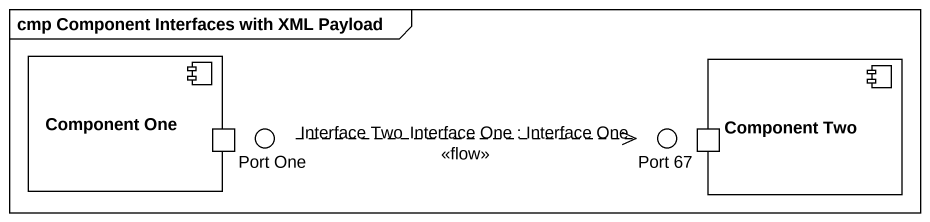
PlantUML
@startuml
mainframe cmp Component Interfaces with XML Payload
component "Component One" as Component_One {
  port "Port One" as Port_One
}
component "Component Two" as Component_Two {
  port "Port 67" as Port_67
}
() "Interface Two" as Interface_Two
() "Interface One : Interface One" as Interface_One
Interface_Two .right.> Interface_One : <<flow>>
@enduml
